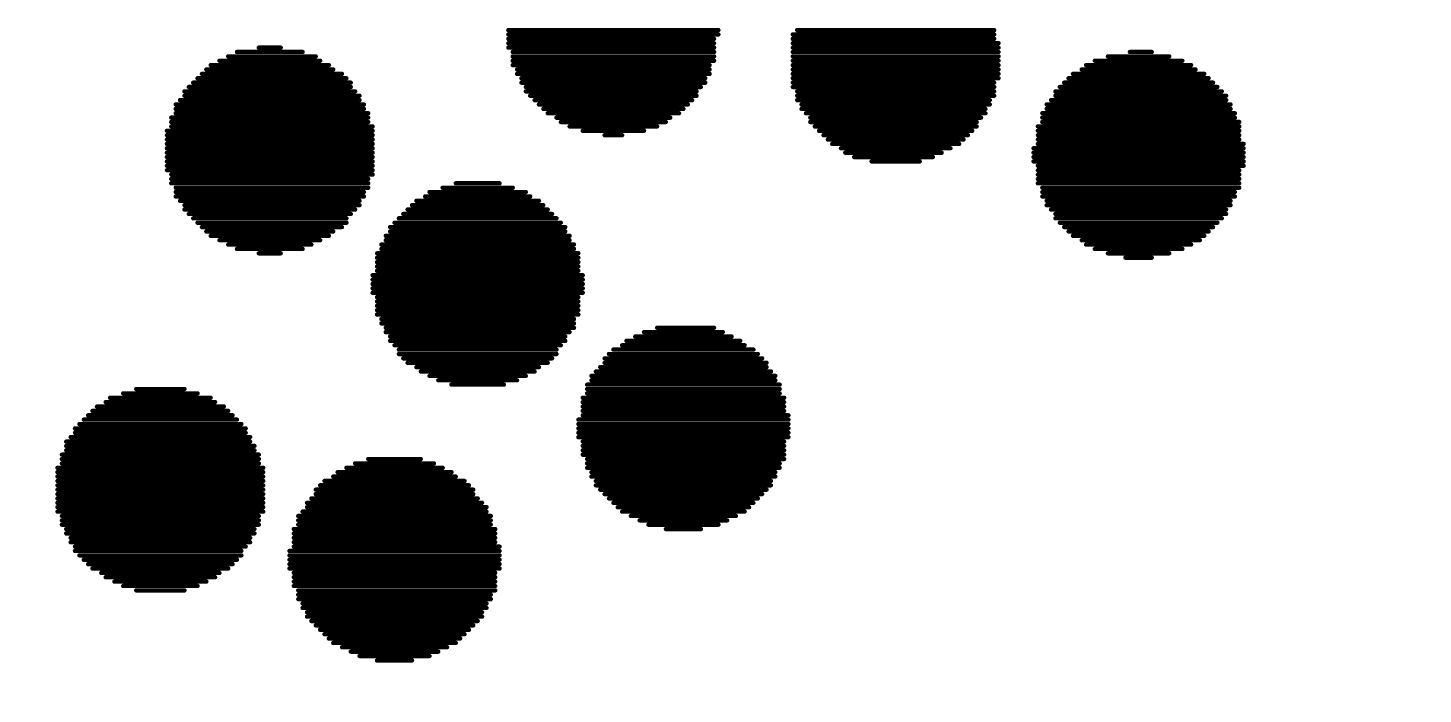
# Model space of a CAD drawing. Header units: millimetres. Extents: x -46.4 to 46.4, y -47.3 to 46.4.
# Drawn here: x -23.26 to -21.236, y 0.173 to 1.139 of the extents above; entities that cross this region are included whole.
import ezdxf

# ---------------------------------------------------------------- set-up
doc = ezdxf.new("R2010")
doc.units = ezdxf.units.MM
doc.layers.add('BottomOverlay', color=54, linetype='Continuous')
doc.layers.add('Mechanical1', color=6, linetype='Continuous')

# ---------------------------------------------------------------- blocks, each defined once
blk = doc.blocks.new('________2')
at = {"layer": 'BottomOverlay', "const_width": 0.00635}
for points in [[(1.4366, -1.864), (1.7414, -1.864)], [(1.8557, -1.864), (2.1415, -1.864)], [(1.4366, -1.8703), (1.7414, -1.8703)], [(1.4366, -1.8767), (1.7351, -1.8767)], [(1.4366, -1.883), (1.7351, -1.883)], [(1.8494, -1.8703), (2.1415, -1.8703)], [(1.8494, -1.8767), (2.1415, -1.8767)], [(1.8494, -1.883), (2.1478, -1.883)], [(1.0302, -1.9021), (1.1572, -1.9021)], [(1.0429, -1.8957), (1.1382, -1.8957)], [(1.0747, -1.8894), (1.1064, -1.8894)], [(1.4366, -1.8894), (1.7351, -1.8894)], [(1.443, -1.8957), (1.7351, -1.8957)], [(1.443, -1.9021), (1.7351, -1.9021)], [(1.8494, -1.8894), (2.1478, -1.8894)], [(1.8494, -1.8957), (2.1478, -1.8957)], [(1.8494, -1.9021), (2.1478, -1.9021)], [(2.3066, -1.9021), (2.3955, -1.9021)], [(2.3383, -1.8957), (2.3701, -1.8957)], [(0.9985, -1.9211), (1.1826, -1.9211)], [(1.0048, -1.9148), (1.1763, -1.9148)], [(1.0175, -1.9084), (1.1636, -1.9084)], [(1.443, -1.9084), (1.7351, -1.9084)], [(1.443, -1.9148), (1.7287, -1.9148)], [(1.4493, -1.9211), (1.7287, -1.9211)], [(1.8494, -1.9084), (2.1478, -1.9084)], [(1.8494, -1.9148), (2.1478, -1.9148)], [(1.8494, -1.9211), (2.1478, -1.9211)], [(2.2685, -1.9211), (2.4336, -1.9211)], [(2.2748, -1.9148), (2.4272, -1.9148)], [(2.2875, -1.9084), (2.4145, -1.9084)], [(0.9794, -1.9402), (1.208, -1.9402)], [(0.9858, -1.9338), (1.2017, -1.9338)], [(0.9921, -1.9275), (1.1953, -1.9275)], [(1.4493, -1.9275), (1.7287, -1.9275)], [(1.4557, -1.9338), (1.7224, -1.9338)], [(1.4557, -1.9402), (1.7224, -1.9402)], [(1.8494, -1.9275), (2.1478, -1.9275)], [(1.8494, -1.9338), (2.1478, -1.9338)], [(1.8494, -1.9402), (2.1415, -1.9402)], [(2.2431, -1.9402), (2.459, -1.9402)], [(2.2494, -1.9338), (2.4526, -1.9338)], [(2.2558, -1.9275), (2.4463, -1.9275)], [(0.9604, -1.9656), (1.2207, -1.9656)], [(0.9667, -1.9529), (1.2144, -1.9529)], [(0.9667, -1.9592), (1.2207, -1.9592)], [(0.9731, -1.9465), (1.208, -1.9465)], [(1.462, -1.9465), (1.716, -1.9465)], [(1.462, -1.9529), (1.7097, -1.9529)], [(1.4684, -1.9592), (1.7097, -1.9592)], [(1.4747, -1.9656), (1.7033, -1.9656)], [(1.8494, -1.9465), (2.1415, -1.9465)], [(1.8557, -1.9529), (2.1415, -1.9529)], [(1.8557, -1.9592), (2.1415, -1.9592)], [(1.8557, -1.9656), (2.1351, -1.9656)], [(2.224, -1.9656), (2.478, -1.9656)], [(2.2304, -1.9529), (2.4717, -1.9529)], [(2.2304, -1.9592), (2.478, -1.9592)], [(2.2367, -1.9465), (2.4653, -1.9465)], [(0.954, -1.9719), (1.2271, -1.9719)], [(0.954, -1.9783), (1.2271, -1.9783)], [(0.954, -1.9846), (1.2334, -1.9846)], [(1.4811, -1.9719), (1.697, -1.9719)], [(1.4874, -1.9783), (1.6906, -1.9783)], [(1.4938, -1.9846), (1.6843, -1.9846)], [(1.8621, -1.9719), (2.1351, -1.9719)], [(1.8621, -1.9783), (2.1288, -1.9783)], [(1.8684, -1.9846), (2.1288, -1.9846)], [(2.2113, -1.9846), (2.4907, -1.9846)], [(2.2177, -1.9719), (2.4844, -1.9719)], [(2.2177, -1.9783), (2.4844, -1.9783)], [(0.9477, -1.991), (1.2334, -1.991)], [(0.9477, -1.9973), (1.2334, -1.9973)], [(0.9477, -2.0037), (1.2398, -2.0037)], [(1.5065, -1.991), (1.6716, -1.991)], [(1.5128, -1.9973), (1.6652, -1.9973)], [(1.5255, -2.0037), (1.6525, -2.0037)], [(1.8748, -1.991), (2.1224, -1.991)], [(1.8748, -1.9973), (2.1161, -1.9973)], [(1.8811, -2.0037), (2.1161, -2.0037)], [(2.205, -2.0037), (2.4971, -2.0037)], [(2.2113, -1.991), (2.4907, -1.991)], [(2.2113, -1.9973), (2.4971, -1.9973)], [(0.9413, -2.01), (1.2398, -2.01)], [(0.9413, -2.0164), (1.2398, -2.0164)], [(0.9413, -2.0227), (1.2398, -2.0227)], [(1.5446, -2.01), (1.6335, -2.01)], [(1.5763, -2.0164), (1.6017, -2.0164)], [(1.8875, -2.01), (2.1097, -2.01)], [(1.8938, -2.0164), (2.1034, -2.0164)], [(1.9002, -2.0227), (2.097, -2.0227)], [(2.205, -2.01), (2.4971, -2.01)], [(2.205, -2.0164), (2.4971, -2.0164)], [(2.205, -2.0227), (2.4971, -2.0227)], [(0.9413, -2.0291), (1.2398, -2.0291)], [(0.9413, -2.0354), (1.2398, -2.0354)], [(0.9413, -2.0418), (1.2398, -2.0418)], [(1.9065, -2.0291), (2.0907, -2.0291)], [(1.9192, -2.0354), (2.078, -2.0354)], [(1.9256, -2.0418), (2.0653, -2.0418)], [(2.1986, -2.0354), (2.5034, -2.0354)], [(2.1986, -2.0418), (2.5034, -2.0418)], [(2.205, -2.0291), (2.5034, -2.0291)], [(0.9413, -2.0481), (1.2398, -2.0481)], [(0.9413, -2.0545), (1.2398, -2.0545)], [(0.9413, -2.0608), (1.2398, -2.0608)], [(0.9413, -2.0672), (1.2398, -2.0672)], [(1.9383, -2.0481), (2.0526, -2.0481)], [(1.9637, -2.0545), (2.0335, -2.0545)], [(2.1986, -2.0481), (2.5034, -2.0481)], [(2.1986, -2.0545), (2.5034, -2.0545)], [(2.205, -2.0608), (2.5034, -2.0608)], [(2.205, -2.0672), (2.4971, -2.0672)], [(0.9477, -2.0735), (1.2398, -2.0735)], [(0.9477, -2.0799), (1.2334, -2.0799)], [(0.9477, -2.0862), (1.2334, -2.0862)], [(1.3604, -2.0862), (1.4239, -2.0862)], [(2.205, -2.0735), (2.4971, -2.0735)], [(2.205, -2.0799), (2.4971, -2.0799)], [(2.205, -2.0862), (2.4971, -2.0862)], [(0.954, -2.0926), (1.2334, -2.0926)], [(0.954, -2.0989), (1.2271, -2.0989)], [(0.954, -2.1053), (1.2271, -2.1053)], [(1.316, -2.1053), (1.4684, -2.1053)], [(1.3223, -2.0989), (1.462, -2.0989)], [(1.3414, -2.0926), (1.443, -2.0926)], [(2.2113, -2.0926), (2.4971, -2.0926)], [(2.2113, -2.0989), (2.4907, -2.0989)], [(2.2113, -2.1053), (2.4907, -2.1053)], [(0.9604, -2.1116), (1.2207, -2.1116)], [(0.9667, -2.118), (1.2207, -2.118)], [(0.9667, -2.1243), (1.2144, -2.1243)], [(1.2906, -2.1243), (1.4938, -2.1243)], [(1.2969, -2.118), (1.4874, -2.118)], [(1.3033, -2.1116), (1.4811, -2.1116)], [(2.2177, -2.1116), (2.4844, -2.1116)], [(2.2177, -2.118), (2.4844, -2.118)], [(2.224, -2.1243), (2.478, -2.1243)], [(0.9731, -2.1307), (1.208, -2.1307)], [(0.9794, -2.137), (1.2017, -2.137)], [(0.9858, -2.1434), (1.2017, -2.1434)], [(1.2715, -2.1434), (1.5128, -2.1434)], [(1.2779, -2.137), (1.5065, -2.137)], [(1.2842, -2.1307), (1.5001, -2.1307)], [(2.2304, -2.1307), (2.478, -2.1307)], [(2.2304, -2.137), (2.4717, -2.137)], [(2.2367, -2.1434), (2.4653, -2.1434)], [(0.9921, -2.1497), (1.1953, -2.1497)], [(0.9985, -2.1561), (1.1826, -2.1561)], [(1.0048, -2.1624), (1.1763, -2.1624)], [(1.0175, -2.1688), (1.1636, -2.1688)], [(1.2588, -2.1624), (1.5255, -2.1624)], [(1.2588, -2.1688), (1.5255, -2.1688)], [(1.2652, -2.1497), (1.5192, -2.1497)], [(1.2652, -2.1561), (1.5192, -2.1561)], [(2.2431, -2.1497), (2.459, -2.1497)], [(2.2494, -2.1561), (2.4526, -2.1561)], [(2.2558, -2.1624), (2.4463, -2.1624)], [(2.2685, -2.1688), (2.4399, -2.1688)], [(1.0302, -2.1751), (1.1509, -2.1751)], [(1.0429, -2.1815), (1.1382, -2.1815)], [(1.0747, -2.1878), (1.1064, -2.1878)], [(1.2461, -2.1878), (1.5382, -2.1878)], [(1.2525, -2.1751), (1.5319, -2.1751)], [(1.2525, -2.1815), (1.5319, -2.1815)], [(2.2748, -2.1751), (2.4272, -2.1751)], [(2.2875, -2.1815), (2.4145, -2.1815)], [(2.3066, -2.1878), (2.3955, -2.1878)], [(1.2461, -2.1942), (1.5382, -2.1942)], [(1.2461, -2.2005), (1.5382, -2.2005)], [(1.2461, -2.2069), (1.5382, -2.2069)], [(2.332, -2.1942), (2.3701, -2.1942)], [(1.2398, -2.2196), (1.5446, -2.2196)], [(1.2398, -2.2259), (1.5446, -2.2259)], [(1.2461, -2.2132), (1.5382, -2.2132)], [(1.2398, -2.2323), (1.5446, -2.2323)], [(1.2398, -2.2386), (1.5446, -2.2386)], [(1.2398, -2.245), (1.5446, -2.245)], [(1.2461, -2.2513), (1.5382, -2.2513)], [(1.2461, -2.2577), (1.5382, -2.2577)], [(1.2461, -2.264), (1.5382, -2.264)], [(1.2461, -2.2704), (1.5382, -2.2704)], [(1.2461, -2.2767), (1.5382, -2.2767)], [(1.2525, -2.2831), (1.5319, -2.2831)], [(1.2525, -2.2894), (1.5319, -2.2894)], [(1.2588, -2.2958), (1.5319, -2.2958)], [(1.2588, -2.3021), (1.5255, -2.3021)], [(1.2652, -2.3085), (1.5192, -2.3085)], [(1.6208, -2.3085), (1.7605, -2.3085)], [(1.6335, -2.3021), (1.7478, -2.3021)], [(1.6525, -2.2958), (1.7351, -2.2958)], [(1.2652, -2.3148), (1.5192, -2.3148)], [(1.2715, -2.3212), (1.5128, -2.3212)], [(1.2779, -2.3275), (1.5065, -2.3275)], [(1.589, -2.3275), (1.7922, -2.3275)], [(1.6017, -2.3212), (1.7795, -2.3212)], [(1.6081, -2.3148), (1.7732, -2.3148)], [(1.2779, -2.3339), (1.5065, -2.3339)], [(1.2842, -2.3402), (1.5001, -2.3402)], [(1.2906, -2.3466), (1.4938, -2.3466)], [(1.5763, -2.3402), (1.8049, -2.3402)], [(1.5763, -2.3466), (1.8113, -2.3466)], [(1.5827, -2.3339), (1.7986, -2.3339)], [(1.3033, -2.3529), (1.4811, -2.3529)], [(1.3096, -2.3593), (1.4747, -2.3593)], [(1.3223, -2.3656), (1.462, -2.3656)], [(1.5573, -2.3656), (1.824, -2.3656)], [(1.5636, -2.3593), (1.8176, -2.3593)], [(1.57, -2.3529), (1.8113, -2.3529)], [(0.8778, -2.391), (0.9858, -2.391)], [(0.8969, -2.3847), (0.9667, -2.3847)], [(1.335, -2.372), (1.4493, -2.372)], [(1.3541, -2.3783), (1.4303, -2.3783)], [(1.5509, -2.3783), (1.8303, -2.3783)], [(1.5509, -2.3847), (1.8303, -2.3847)], [(1.5509, -2.391), (1.8303, -2.391)], [(1.5573, -2.372), (1.824, -2.372)], [(0.8397, -2.4101), (1.0239, -2.4101)], [(0.8524, -2.4037), (1.0112, -2.4037)], [(0.8588, -2.3974), (1.0048, -2.3974)], [(1.5446, -2.3974), (1.8367, -2.3974)], [(1.5446, -2.4037), (1.8367, -2.4037)], [(1.5446, -2.4101), (1.8367, -2.4101)], [(0.8207, -2.4291), (1.0429, -2.4291)], [(0.827, -2.4228), (1.0366, -2.4228)], [(0.8334, -2.4164), (1.0302, -2.4164)], [(1.5382, -2.4291), (1.843, -2.4291)], [(1.5446, -2.4164), (1.8367, -2.4164)], [(1.5446, -2.4228), (1.843, -2.4228)], [(0.808, -2.4418), (1.0556, -2.4418)], [(0.808, -2.4482), (1.0556, -2.4482)], [(0.8143, -2.4355), (1.0493, -2.4355)], [(1.5382, -2.4355), (1.843, -2.4355)], [(1.5382, -2.4418), (1.843, -2.4418)], [(1.5382, -2.4482), (1.843, -2.4482)], [(0.7953, -2.4609), (1.062, -2.4609)], [(0.7953, -2.4672), (1.0683, -2.4672)], [(0.8016, -2.4545), (1.062, -2.4545)], [(1.5382, -2.4545), (1.843, -2.4545)], [(1.5446, -2.4609), (1.8367, -2.4609)], [(1.5446, -2.4672), (1.8367, -2.4672)], [(0.7889, -2.4799), (1.0747, -2.4799)], [(0.7889, -2.4863), (1.0747, -2.4863)], [(0.7889, -2.4926), (1.0747, -2.4926)], [(0.7953, -2.4736), (1.0683, -2.4736)], [(1.2144, -2.4926), (1.3287, -2.4926)], [(1.2334, -2.4863), (1.3096, -2.4863)], [(1.5446, -2.4736), (1.8367, -2.4736)], [(1.5446, -2.4799), (1.8367, -2.4799)], [(1.5509, -2.4863), (1.8367, -2.4863)], [(1.5509, -2.4926), (1.8303, -2.4926)], [(0.7826, -2.499), (1.081, -2.499)], [(0.7826, -2.5053), (1.081, -2.5053)], [(0.7826, -2.5117), (1.081, -2.5117)], [(1.1826, -2.5117), (1.3604, -2.5117)], [(1.189, -2.5053), (1.3541, -2.5053)], [(1.2017, -2.499), (1.3414, -2.499)], [(1.5509, -2.499), (1.8303, -2.499)], [(1.5573, -2.5053), (1.824, -2.5053)], [(1.5573, -2.5117), (1.824, -2.5117)], [(0.7826, -2.518), (1.081, -2.518)], [(0.7826, -2.5244), (1.081, -2.5244)], [(0.7826, -2.5307), (1.081, -2.5307)], [(1.1572, -2.5307), (1.3858, -2.5307)], [(1.1636, -2.5244), (1.3795, -2.5244)], [(1.1699, -2.518), (1.3731, -2.518)], [(1.5636, -2.518), (1.8176, -2.518)], [(1.5636, -2.5244), (1.8176, -2.5244)], [(1.57, -2.5307), (1.8113, -2.5307)], [(0.7826, -2.5371), (1.081, -2.5371)], [(0.7826, -2.5434), (1.081, -2.5434)], [(0.7826, -2.5498), (1.081, -2.5498)], [(1.1445, -2.5498), (1.3985, -2.5498)], [(1.1509, -2.5434), (1.3922, -2.5434)], [(1.1572, -2.5371), (1.3858, -2.5371)], [(1.5763, -2.5371), (1.8049, -2.5371)], [(1.5827, -2.5434), (1.7986, -2.5434)], [(1.589, -2.5498), (1.7922, -2.5498)], [(0.7826, -2.5561), (1.081, -2.5561)], [(0.7826, -2.5625), (1.081, -2.5625)], [(0.7889, -2.5688), (1.0747, -2.5688)], [(1.1318, -2.5688), (1.4112, -2.5688)], [(1.1382, -2.5625), (1.4049, -2.5625)], [(1.1445, -2.5561), (1.4049, -2.5561)], [(1.5954, -2.5561), (1.7859, -2.5561)], [(1.6017, -2.5625), (1.7795, -2.5625)], [(1.6144, -2.5688), (1.7668, -2.5688)], [(0.7889, -2.5752), (1.0747, -2.5752)], [(0.7889, -2.5815), (1.0747, -2.5815)], [(0.7953, -2.5879), (1.0683, -2.5879)], [(1.1255, -2.5879), (1.4176, -2.5879)], [(1.1318, -2.5752), (1.4112, -2.5752)], [(1.1318, -2.5815), (1.4112, -2.5815)], [(1.6271, -2.5752), (1.7541, -2.5752)], [(1.6398, -2.5815), (1.7414, -2.5815)], [(1.6652, -2.5879), (1.716, -2.5879)], [(0.7953, -2.5942), (1.0683, -2.5942)], [(0.8016, -2.6006), (1.062, -2.6006)], [(0.8016, -2.6069), (1.062, -2.6069)], [(0.808, -2.6133), (1.0556, -2.6133)], [(1.1255, -2.5942), (1.4176, -2.5942)], [(1.1255, -2.6006), (1.4176, -2.6006)], [(1.1255, -2.6069), (1.4176, -2.6069)], [(1.1255, -2.6133), (1.4239, -2.6133)], [(0.808, -2.6196), (1.0493, -2.6196)], [(0.8143, -2.626), (1.0493, -2.626)], [(0.8207, -2.6323), (1.0429, -2.6323)], [(1.1191, -2.6196), (1.4239, -2.6196)], [(1.1191, -2.626), (1.4239, -2.626)], [(1.1191, -2.6323), (1.4239, -2.6323)], [(0.827, -2.6387), (1.0366, -2.6387)], [(0.8334, -2.645), (1.0302, -2.645)], [(0.8461, -2.6514), (1.0175, -2.6514)], [(1.1191, -2.6387), (1.4239, -2.6387)], [(1.1191, -2.645), (1.4239, -2.645)], [(1.1255, -2.6514), (1.4176, -2.6514)], [(0.8524, -2.6577), (1.0112, -2.6577)], [(0.8651, -2.6641), (0.9985, -2.6641)], [(0.8778, -2.6704), (0.9858, -2.6704)], [(1.1255, -2.6577), (1.4176, -2.6577)], [(1.1255, -2.6641), (1.4176, -2.6641)], [(1.1255, -2.6704), (1.4176, -2.6704)], [(0.8969, -2.6768), (0.9667, -2.6768)], [(1.1318, -2.6768), (1.4176, -2.6768)], [(1.1318, -2.6831), (1.4112, -2.6831)], [(1.1318, -2.6895), (1.4112, -2.6895)], [(1.1382, -2.6958), (1.4049, -2.6958)], [(1.1382, -2.7022), (1.4049, -2.7022)], [(1.1445, -2.7085), (1.3985, -2.7085)], [(1.1445, -2.7149), (1.3985, -2.7149)], [(1.1509, -2.7212), (1.3922, -2.7212)], [(1.1572, -2.7276), (1.3858, -2.7276)], [(1.1636, -2.7339), (1.3795, -2.7339)], [(1.1699, -2.7403), (1.3731, -2.7403)], [(1.1763, -2.7466), (1.3668, -2.7466)], [(1.1826, -2.753), (1.3604, -2.753)], [(1.1953, -2.7593), (1.3477, -2.7593)], [(1.208, -2.7657), (1.335, -2.7657)], [(1.2207, -2.772), (1.3223, -2.772)], [(1.2461, -2.7784), (1.2969, -2.7784)]]:
    blk.add_lwpolyline(points, dxfattribs=at)
at = {"layer": 'BottomOverlay', "const_width": 0.00317}
for points in [[(1.4351, -1.864, 1), (1.4382, -1.864, 1)], [(1.7399, -1.864, 1), (1.743, -1.864, 1)], [(1.8542, -1.864, 1), (1.8573, -1.864, 1)], [(2.1399, -1.864, 1), (2.1431, -1.864, 1)], [(1.4351, -1.8703, 1), (1.4382, -1.8703, 1)], [(1.4351, -1.8767, 1), (1.4382, -1.8767, 1)], [(1.4351, -1.883, 1), (1.4382, -1.883, 1)], [(1.7335, -1.8767, 1), (1.7367, -1.8767, 1)], [(1.7335, -1.883, 1), (1.7367, -1.883, 1)], [(1.7399, -1.8703, 1), (1.743, -1.8703, 1)], [(1.8478, -1.8703, 1), (1.851, -1.8703, 1)], [(1.8478, -1.8767, 1), (1.851, -1.8767, 1)], [(1.8478, -1.883, 1), (1.851, -1.883, 1)], [(2.1399, -1.8703, 1), (2.1431, -1.8703, 1)], [(2.1399, -1.8767, 1), (2.1431, -1.8767, 1)], [(2.1463, -1.883, 1), (2.1494, -1.883, 1)], [(1.0287, -1.9021, 1), (1.0318, -1.9021, 1)], [(1.0414, -1.8957, 1), (1.0445, -1.8957, 1)], [(1.0731, -1.8894, 1), (1.0763, -1.8894, 1)], [(1.1049, -1.8894, 1), (1.108, -1.8894, 1)], [(1.1366, -1.8957, 1), (1.1398, -1.8957, 1)], [(1.1557, -1.9021, 1), (1.1588, -1.9021, 1)], [(1.4351, -1.8894, 1), (1.4382, -1.8894, 1)], [(1.4414, -1.8957, 1), (1.4446, -1.8957, 1)], [(1.4414, -1.9021, 1), (1.4446, -1.9021, 1)], [(1.7335, -1.8894, 1), (1.7367, -1.8894, 1)], [(1.7335, -1.8957, 1), (1.7367, -1.8957, 1)], [(1.7335, -1.9021, 1), (1.7367, -1.9021, 1)], [(1.8478, -1.8894, 1), (1.851, -1.8894, 1)], [(1.8478, -1.8957, 1), (1.851, -1.8957, 1)], [(1.8478, -1.9021, 1), (1.851, -1.9021, 1)], [(2.1463, -1.8894, 1), (2.1494, -1.8894, 1)], [(2.1463, -1.8957, 1), (2.1494, -1.8957, 1)], [(2.1463, -1.9021, 1), (2.1494, -1.9021, 1)], [(2.305, -1.9021, 1), (2.3082, -1.9021, 1)], [(2.3368, -1.8957, 1), (2.3399, -1.8957, 1)], [(2.3685, -1.8957, 1), (2.3717, -1.8957, 1)], [(2.3939, -1.9021, 1), (2.3971, -1.9021, 1)], [(0.9969, -1.9211, 1), (1.0001, -1.9211, 1)], [(1.0033, -1.9148, 1), (1.0064, -1.9148, 1)], [(1.016, -1.9084, 1), (1.0191, -1.9084, 1)], [(1.162, -1.9084, 1), (1.1652, -1.9084, 1)], [(1.1747, -1.9148, 1), (1.1779, -1.9148, 1)], [(1.1811, -1.9211, 1), (1.1842, -1.9211, 1)], [(1.4414, -1.9084, 1), (1.4446, -1.9084, 1)], [(1.4414, -1.9148, 1), (1.4446, -1.9148, 1)], [(1.4478, -1.9211, 1), (1.4509, -1.9211, 1)], [(1.7272, -1.9148, 1), (1.7303, -1.9148, 1)], [(1.7272, -1.9211, 1), (1.7303, -1.9211, 1)], [(1.7335, -1.9084, 1), (1.7367, -1.9084, 1)], [(1.8478, -1.9084, 1), (1.851, -1.9084, 1)], [(1.8478, -1.9148, 1), (1.851, -1.9148, 1)], [(1.8478, -1.9211, 1), (1.851, -1.9211, 1)], [(2.1463, -1.9084, 1), (2.1494, -1.9084, 1)], [(2.1463, -1.9148, 1), (2.1494, -1.9148, 1)], [(2.1463, -1.9211, 1), (2.1494, -1.9211, 1)], [(2.2669, -1.9211, 1), (2.2701, -1.9211, 1)], [(2.2733, -1.9148, 1), (2.2764, -1.9148, 1)], [(2.286, -1.9084, 1), (2.2891, -1.9084, 1)], [(2.413, -1.9084, 1), (2.4161, -1.9084, 1)], [(2.4257, -1.9148, 1), (2.4288, -1.9148, 1)], [(2.432, -1.9211, 1), (2.4352, -1.9211, 1)], [(0.9779, -1.9402, 1), (0.981, -1.9402, 1)], [(0.9842, -1.9338, 1), (0.9874, -1.9338, 1)], [(0.9906, -1.9275, 1), (0.9937, -1.9275, 1)], [(1.1938, -1.9275, 1), (1.1969, -1.9275, 1)], [(1.2001, -1.9338, 1), (1.2033, -1.9338, 1)], [(1.2065, -1.9402, 1), (1.2096, -1.9402, 1)], [(1.4478, -1.9275, 1), (1.4509, -1.9275, 1)], [(1.4541, -1.9338, 1), (1.4573, -1.9338, 1)], [(1.4541, -1.9402, 1), (1.4573, -1.9402, 1)], [(1.7208, -1.9338, 1), (1.724, -1.9338, 1)], [(1.7208, -1.9402, 1), (1.724, -1.9402, 1)], [(1.7272, -1.9275, 1), (1.7303, -1.9275, 1)], [(1.8478, -1.9275, 1), (1.851, -1.9275, 1)], [(1.8478, -1.9338, 1), (1.851, -1.9338, 1)], [(1.8478, -1.9402, 1), (1.851, -1.9402, 1)], [(2.1399, -1.9402, 1), (2.1431, -1.9402, 1)], [(2.1463, -1.9275, 1), (2.1494, -1.9275, 1)], [(2.1463, -1.9338, 1), (2.1494, -1.9338, 1)], [(2.2415, -1.9402, 1), (2.2447, -1.9402, 1)], [(2.2479, -1.9338, 1), (2.251, -1.9338, 1)], [(2.2542, -1.9275, 1), (2.2574, -1.9275, 1)], [(2.4447, -1.9275, 1), (2.4479, -1.9275, 1)], [(2.4511, -1.9338, 1), (2.4542, -1.9338, 1)], [(2.4574, -1.9402, 1), (2.4606, -1.9402, 1)], [(0.9588, -1.9656, 1), (0.962, -1.9656, 1)], [(0.9652, -1.9529, 1), (0.9683, -1.9529, 1)], [(0.9652, -1.9592, 1), (0.9683, -1.9592, 1)], [(0.9715, -1.9465, 1), (0.9747, -1.9465, 1)], [(1.2065, -1.9465, 1), (1.2096, -1.9465, 1)], [(1.2128, -1.9529, 1), (1.216, -1.9529, 1)], [(1.2192, -1.9592, 1), (1.2223, -1.9592, 1)], [(1.2192, -1.9656, 1), (1.2223, -1.9656, 1)], [(1.4605, -1.9465, 1), (1.4636, -1.9465, 1)], [(1.4605, -1.9529, 1), (1.4636, -1.9529, 1)], [(1.4668, -1.9592, 1), (1.47, -1.9592, 1)], [(1.4732, -1.9656, 1), (1.4763, -1.9656, 1)], [(1.7018, -1.9656, 1), (1.7049, -1.9656, 1)], [(1.7081, -1.9529, 1), (1.7113, -1.9529, 1)], [(1.7081, -1.9592, 1), (1.7113, -1.9592, 1)], [(1.7145, -1.9465, 1), (1.7176, -1.9465, 1)], [(1.8478, -1.9465, 1), (1.851, -1.9465, 1)], [(1.8542, -1.9529, 1), (1.8573, -1.9529, 1)], [(1.8542, -1.9592, 1), (1.8573, -1.9592, 1)], [(1.8542, -1.9656, 1), (1.8573, -1.9656, 1)], [(2.1336, -1.9656, 1), (2.1367, -1.9656, 1)], [(2.1399, -1.9465, 1), (2.1431, -1.9465, 1)], [(2.1399, -1.9529, 1), (2.1431, -1.9529, 1)], [(2.1399, -1.9592, 1), (2.1431, -1.9592, 1)], [(2.2225, -1.9656, 1), (2.2256, -1.9656, 1)], [(2.2288, -1.9529, 1), (2.232, -1.9529, 1)], [(2.2288, -1.9592, 1), (2.232, -1.9592, 1)], [(2.2352, -1.9465, 1), (2.2383, -1.9465, 1)], [(2.4638, -1.9465, 1), (2.4669, -1.9465, 1)], [(2.4701, -1.9529, 1), (2.4733, -1.9529, 1)], [(2.4765, -1.9592, 1), (2.4796, -1.9592, 1)], [(2.4765, -1.9656, 1), (2.4796, -1.9656, 1)], [(0.9525, -1.9719, 1), (0.9556, -1.9719, 1)], [(0.9525, -1.9783, 1), (0.9556, -1.9783, 1)], [(0.9525, -1.9846, 1), (0.9556, -1.9846, 1)], [(1.2255, -1.9719, 1), (1.2287, -1.9719, 1)], [(1.2255, -1.9783, 1), (1.2287, -1.9783, 1)], [(1.2319, -1.9846, 1), (1.235, -1.9846, 1)], [(1.4795, -1.9719, 1), (1.4827, -1.9719, 1)], [(1.4859, -1.9783, 1), (1.489, -1.9783, 1)], [(1.4922, -1.9846, 1), (1.4954, -1.9846, 1)], [(1.6827, -1.9846, 1), (1.6859, -1.9846, 1)], [(1.6891, -1.9783, 1), (1.6922, -1.9783, 1)], [(1.6954, -1.9719, 1), (1.6986, -1.9719, 1)], [(1.8605, -1.9719, 1), (1.8637, -1.9719, 1)], [(1.8605, -1.9783, 1), (1.8637, -1.9783, 1)], [(1.8669, -1.9846, 1), (1.87, -1.9846, 1)], [(2.1272, -1.9783, 1), (2.1304, -1.9783, 1)], [(2.1272, -1.9846, 1), (2.1304, -1.9846, 1)], [(2.1336, -1.9719, 1), (2.1367, -1.9719, 1)], [(2.2098, -1.9846, 1), (2.2129, -1.9846, 1)], [(2.2161, -1.9719, 1), (2.2193, -1.9719, 1)], [(2.2161, -1.9783, 1), (2.2193, -1.9783, 1)], [(2.4828, -1.9719, 1), (2.486, -1.9719, 1)], [(2.4828, -1.9783, 1), (2.486, -1.9783, 1)], [(2.4892, -1.9846, 1), (2.4923, -1.9846, 1)], [(0.9461, -1.991, 1), (0.9493, -1.991, 1)], [(0.9461, -1.9973, 1), (0.9493, -1.9973, 1)], [(0.9461, -2.0037, 1), (0.9493, -2.0037, 1)], [(1.2319, -1.991, 1), (1.235, -1.991, 1)], [(1.2319, -1.9973, 1), (1.235, -1.9973, 1)], [(1.2382, -2.0037, 1), (1.2414, -2.0037, 1)], [(1.5049, -1.991, 1), (1.5081, -1.991, 1)], [(1.5113, -1.9973, 1), (1.5144, -1.9973, 1)], [(1.524, -2.0037, 1), (1.5271, -2.0037, 1)], [(1.651, -2.0037, 1), (1.6541, -2.0037, 1)], [(1.6637, -1.9973, 1), (1.6668, -1.9973, 1)], [(1.67, -1.991, 1), (1.6732, -1.991, 1)], [(1.8732, -1.991, 1), (1.8764, -1.991, 1)], [(1.8732, -1.9973, 1), (1.8764, -1.9973, 1)], [(1.8796, -2.0037, 1), (1.8827, -2.0037, 1)], [(2.1145, -1.9973, 1), (2.1177, -1.9973, 1)], [(2.1145, -2.0037, 1), (2.1177, -2.0037, 1)], [(2.1209, -1.991, 1), (2.124, -1.991, 1)], [(2.2034, -2.0037, 1), (2.2066, -2.0037, 1)], [(2.2098, -1.991, 1), (2.2129, -1.991, 1)], [(2.2098, -1.9973, 1), (2.2129, -1.9973, 1)], [(2.4892, -1.991, 1), (2.4923, -1.991, 1)], [(2.4955, -1.9973, 1), (2.4987, -1.9973, 1)], [(2.4955, -2.0037, 1), (2.4987, -2.0037, 1)], [(0.9398, -2.01, 1), (0.9429, -2.01, 1)], [(0.9398, -2.0164, 1), (0.9429, -2.0164, 1)], [(0.9398, -2.0227, 1), (0.9429, -2.0227, 1)], [(1.2382, -2.01, 1), (1.2414, -2.01, 1)], [(1.2382, -2.0164, 1), (1.2414, -2.0164, 1)], [(1.2382, -2.0227, 1), (1.2414, -2.0227, 1)], [(1.543, -2.01, 1), (1.5462, -2.01, 1)], [(1.5748, -2.0164, 1), (1.5779, -2.0164, 1)], [(1.6002, -2.0164, 1), (1.6033, -2.0164, 1)], [(1.6319, -2.01, 1), (1.6351, -2.01, 1)], [(1.8859, -2.01, 1), (1.8891, -2.01, 1)], [(1.8923, -2.0164, 1), (1.8954, -2.0164, 1)], [(1.8986, -2.0227, 1), (1.9018, -2.0227, 1)], [(2.0955, -2.0227, 1), (2.0986, -2.0227, 1)], [(2.1018, -2.0164, 1), (2.105, -2.0164, 1)], [(2.1082, -2.01, 1), (2.1113, -2.01, 1)], [(2.2034, -2.01, 1), (2.2066, -2.01, 1)], [(2.2034, -2.0164, 1), (2.2066, -2.0164, 1)], [(2.2034, -2.0227, 1), (2.2066, -2.0227, 1)], [(2.4955, -2.01, 1), (2.4987, -2.01, 1)], [(2.4955, -2.0164, 1), (2.4987, -2.0164, 1)], [(2.4955, -2.0227, 1), (2.4987, -2.0227, 1)], [(0.9398, -2.0291, 1), (0.9429, -2.0291, 1)], [(0.9398, -2.0354, 1), (0.9429, -2.0354, 1)], [(0.9398, -2.0418, 1), (0.9429, -2.0418, 1)], [(1.2382, -2.0291, 1), (1.2414, -2.0291, 1)], [(1.2382, -2.0354, 1), (1.2414, -2.0354, 1)], [(1.2382, -2.0418, 1), (1.2414, -2.0418, 1)], [(1.905, -2.0291, 1), (1.9081, -2.0291, 1)], [(1.9177, -2.0354, 1), (1.9208, -2.0354, 1)], [(1.924, -2.0418, 1), (1.9272, -2.0418, 1)], [(2.0637, -2.0418, 1), (2.0669, -2.0418, 1)], [(2.0764, -2.0354, 1), (2.0796, -2.0354, 1)], [(2.0891, -2.0291, 1), (2.0923, -2.0291, 1)], [(2.1971, -2.0354, 1), (2.2002, -2.0354, 1)], [(2.1971, -2.0418, 1), (2.2002, -2.0418, 1)], [(2.2034, -2.0291, 1), (2.2066, -2.0291, 1)], [(2.5019, -2.0291, 1), (2.505, -2.0291, 1)], [(2.5019, -2.0354, 1), (2.505, -2.0354, 1)], [(2.5019, -2.0418, 1), (2.505, -2.0418, 1)], [(0.9398, -2.0481, 1), (0.9429, -2.0481, 1)], [(0.9398, -2.0545, 1), (0.9429, -2.0545, 1)], [(0.9398, -2.0608, 1), (0.9429, -2.0608, 1)], [(0.9398, -2.0672, 1), (0.9429, -2.0672, 1)], [(1.2382, -2.0481, 1), (1.2414, -2.0481, 1)], [(1.2382, -2.0545, 1), (1.2414, -2.0545, 1)], [(1.2382, -2.0608, 1), (1.2414, -2.0608, 1)], [(1.2382, -2.0672, 1), (1.2414, -2.0672, 1)], [(1.9367, -2.0481, 1), (1.9399, -2.0481, 1)], [(1.9621, -2.0545, 1), (1.9653, -2.0545, 1)], [(2.032, -2.0545, 1), (2.0351, -2.0545, 1)], [(2.051, -2.0481, 1), (2.0542, -2.0481, 1)], [(2.1971, -2.0481, 1), (2.2002, -2.0481, 1)], [(2.1971, -2.0545, 1), (2.2002, -2.0545, 1)], [(2.2034, -2.0608, 1), (2.2066, -2.0608, 1)], [(2.2034, -2.0672, 1), (2.2066, -2.0672, 1)], [(2.4955, -2.0672, 1), (2.4987, -2.0672, 1)], [(2.5019, -2.0481, 1), (2.505, -2.0481, 1)], [(2.5019, -2.0545, 1), (2.505, -2.0545, 1)], [(2.5019, -2.0608, 1), (2.505, -2.0608, 1)], [(0.9461, -2.0735, 1), (0.9493, -2.0735, 1)], [(0.9461, -2.0799, 1), (0.9493, -2.0799, 1)], [(0.9461, -2.0862, 1), (0.9493, -2.0862, 1)], [(1.2319, -2.0799, 1), (1.235, -2.0799, 1)], [(1.2319, -2.0862, 1), (1.235, -2.0862, 1)], [(1.2382, -2.0735, 1), (1.2414, -2.0735, 1)], [(1.3589, -2.0862, 1), (1.362, -2.0862, 1)], [(1.4224, -2.0862, 1), (1.4255, -2.0862, 1)], [(2.2034, -2.0735, 1), (2.2066, -2.0735, 1)], [(2.2034, -2.0799, 1), (2.2066, -2.0799, 1)], [(2.2034, -2.0862, 1), (2.2066, -2.0862, 1)], [(2.4955, -2.0735, 1), (2.4987, -2.0735, 1)], [(2.4955, -2.0799, 1), (2.4987, -2.0799, 1)], [(2.4955, -2.0862, 1), (2.4987, -2.0862, 1)], [(0.9525, -2.0926, 1), (0.9556, -2.0926, 1)], [(0.9525, -2.0989, 1), (0.9556, -2.0989, 1)], [(0.9525, -2.1053, 1), (0.9556, -2.1053, 1)], [(1.2255, -2.0989, 1), (1.2287, -2.0989, 1)], [(1.2255, -2.1053, 1), (1.2287, -2.1053, 1)], [(1.2319, -2.0926, 1), (1.235, -2.0926, 1)], [(1.3144, -2.1053, 1), (1.3176, -2.1053, 1)], [(1.3208, -2.0989, 1), (1.3239, -2.0989, 1)], [(1.3398, -2.0926, 1), (1.343, -2.0926, 1)], [(1.4414, -2.0926, 1), (1.4446, -2.0926, 1)], [(1.4605, -2.0989, 1), (1.4636, -2.0989, 1)], [(1.4668, -2.1053, 1), (1.47, -2.1053, 1)], [(2.2098, -2.0926, 1), (2.2129, -2.0926, 1)], [(2.2098, -2.0989, 1), (2.2129, -2.0989, 1)], [(2.2098, -2.1053, 1), (2.2129, -2.1053, 1)], [(2.4892, -2.0989, 1), (2.4923, -2.0989, 1)], [(2.4892, -2.1053, 1), (2.4923, -2.1053, 1)], [(2.4955, -2.0926, 1), (2.4987, -2.0926, 1)], [(0.9588, -2.1116, 1), (0.962, -2.1116, 1)], [(0.9652, -2.118, 1), (0.9683, -2.118, 1)], [(0.9652, -2.1243, 1), (0.9683, -2.1243, 1)], [(1.2128, -2.1243, 1), (1.216, -2.1243, 1)], [(1.2192, -2.1116, 1), (1.2223, -2.1116, 1)], [(1.2192, -2.118, 1), (1.2223, -2.118, 1)], [(1.289, -2.1243, 1), (1.2922, -2.1243, 1)], [(1.2954, -2.118, 1), (1.2985, -2.118, 1)], [(1.3017, -2.1116, 1), (1.3049, -2.1116, 1)], [(1.4795, -2.1116, 1), (1.4827, -2.1116, 1)], [(1.4859, -2.118, 1), (1.489, -2.118, 1)], [(1.4922, -2.1243, 1), (1.4954, -2.1243, 1)], [(2.2161, -2.1116, 1), (2.2193, -2.1116, 1)], [(2.2161, -2.118, 1), (2.2193, -2.118, 1)], [(2.2225, -2.1243, 1), (2.2256, -2.1243, 1)], [(2.4765, -2.1243, 1), (2.4796, -2.1243, 1)], [(2.4828, -2.1116, 1), (2.486, -2.1116, 1)], [(2.4828, -2.118, 1), (2.486, -2.118, 1)], [(0.9715, -2.1307, 1), (0.9747, -2.1307, 1)], [(0.9779, -2.137, 1), (0.981, -2.137, 1)], [(0.9842, -2.1434, 1), (0.9874, -2.1434, 1)], [(1.2001, -2.137, 1), (1.2033, -2.137, 1)], [(1.2001, -2.1434, 1), (1.2033, -2.1434, 1)], [(1.2065, -2.1307, 1), (1.2096, -2.1307, 1)], [(1.27, -2.1434, 1), (1.2731, -2.1434, 1)], [(1.2763, -2.137, 1), (1.2795, -2.137, 1)], [(1.2827, -2.1307, 1), (1.2858, -2.1307, 1)], [(1.4986, -2.1307, 1), (1.5017, -2.1307, 1)], [(1.5049, -2.137, 1), (1.5081, -2.137, 1)], [(1.5113, -2.1434, 1), (1.5144, -2.1434, 1)], [(2.2288, -2.1307, 1), (2.232, -2.1307, 1)], [(2.2288, -2.137, 1), (2.232, -2.137, 1)], [(2.2352, -2.1434, 1), (2.2383, -2.1434, 1)], [(2.4638, -2.1434, 1), (2.4669, -2.1434, 1)], [(2.4701, -2.137, 1), (2.4733, -2.137, 1)], [(2.4765, -2.1307, 1), (2.4796, -2.1307, 1)], [(0.9906, -2.1497, 1), (0.9937, -2.1497, 1)], [(0.9969, -2.1561, 1), (1.0001, -2.1561, 1)], [(1.0033, -2.1624, 1), (1.0064, -2.1624, 1)], [(1.016, -2.1688, 1), (1.0191, -2.1688, 1)], [(1.162, -2.1688, 1), (1.1652, -2.1688, 1)], [(1.1747, -2.1624, 1), (1.1779, -2.1624, 1)], [(1.1811, -2.1561, 1), (1.1842, -2.1561, 1)], [(1.1938, -2.1497, 1), (1.1969, -2.1497, 1)], [(1.2573, -2.1624, 1), (1.2604, -2.1624, 1)], [(1.2573, -2.1688, 1), (1.2604, -2.1688, 1)], [(1.2636, -2.1497, 1), (1.2668, -2.1497, 1)], [(1.2636, -2.1561, 1), (1.2668, -2.1561, 1)], [(1.5176, -2.1497, 1), (1.5208, -2.1497, 1)], [(1.5176, -2.1561, 1), (1.5208, -2.1561, 1)], [(1.524, -2.1624, 1), (1.5271, -2.1624, 1)], [(1.524, -2.1688, 1), (1.5271, -2.1688, 1)], [(2.2415, -2.1497, 1), (2.2447, -2.1497, 1)], [(2.2479, -2.1561, 1), (2.251, -2.1561, 1)], [(2.2542, -2.1624, 1), (2.2574, -2.1624, 1)], [(2.2669, -2.1688, 1), (2.2701, -2.1688, 1)], [(2.4384, -2.1688, 1), (2.4415, -2.1688, 1)], [(2.4447, -2.1624, 1), (2.4479, -2.1624, 1)], [(2.4511, -2.1561, 1), (2.4542, -2.1561, 1)], [(2.4574, -2.1497, 1), (2.4606, -2.1497, 1)], [(1.0287, -2.1751, 1), (1.0318, -2.1751, 1)], [(1.0414, -2.1815, 1), (1.0445, -2.1815, 1)], [(1.0731, -2.1878, 1), (1.0763, -2.1878, 1)], [(1.1049, -2.1878, 1), (1.108, -2.1878, 1)], [(1.1366, -2.1815, 1), (1.1398, -2.1815, 1)], [(1.1493, -2.1751, 1), (1.1525, -2.1751, 1)], [(1.2446, -2.1878, 1), (1.2477, -2.1878, 1)], [(1.2509, -2.1751, 1), (1.2541, -2.1751, 1)], [(1.2509, -2.1815, 1), (1.2541, -2.1815, 1)], [(1.5303, -2.1751, 1), (1.5335, -2.1751, 1)], [(1.5303, -2.1815, 1), (1.5335, -2.1815, 1)], [(1.5367, -2.1878, 1), (1.5398, -2.1878, 1)], [(2.2733, -2.1751, 1), (2.2764, -2.1751, 1)], [(2.286, -2.1815, 1), (2.2891, -2.1815, 1)], [(2.305, -2.1878, 1), (2.3082, -2.1878, 1)], [(2.3939, -2.1878, 1), (2.3971, -2.1878, 1)], [(2.413, -2.1815, 1), (2.4161, -2.1815, 1)], [(2.4257, -2.1751, 1), (2.4288, -2.1751, 1)], [(1.2446, -2.1942, 1), (1.2477, -2.1942, 1)], [(1.2446, -2.2005, 1), (1.2477, -2.2005, 1)], [(1.2446, -2.2069, 1), (1.2477, -2.2069, 1)], [(1.5367, -2.1942, 1), (1.5398, -2.1942, 1)], [(1.5367, -2.2005, 1), (1.5398, -2.2005, 1)], [(1.5367, -2.2069, 1), (1.5398, -2.2069, 1)], [(2.3304, -2.1942, 1), (2.3336, -2.1942, 1)], [(2.3685, -2.1942, 1), (2.3717, -2.1942, 1)], [(1.2382, -2.2196, 1), (1.2414, -2.2196, 1)], [(1.2382, -2.2259, 1), (1.2414, -2.2259, 1)], [(1.2446, -2.2132, 1), (1.2477, -2.2132, 1)], [(1.5367, -2.2132, 1), (1.5398, -2.2132, 1)], [(1.543, -2.2196, 1), (1.5462, -2.2196, 1)], [(1.543, -2.2259, 1), (1.5462, -2.2259, 1)], [(1.2382, -2.2323, 1), (1.2414, -2.2323, 1)], [(1.2382, -2.2386, 1), (1.2414, -2.2386, 1)], [(1.2382, -2.245, 1), (1.2414, -2.245, 1)], [(1.543, -2.2323, 1), (1.5462, -2.2323, 1)], [(1.543, -2.2386, 1), (1.5462, -2.2386, 1)], [(1.543, -2.245, 1), (1.5462, -2.245, 1)], [(1.2446, -2.2513, 1), (1.2477, -2.2513, 1)], [(1.2446, -2.2577, 1), (1.2477, -2.2577, 1)], [(1.2446, -2.264, 1), (1.2477, -2.264, 1)], [(1.5367, -2.2513, 1), (1.5398, -2.2513, 1)], [(1.5367, -2.2577, 1), (1.5398, -2.2577, 1)], [(1.5367, -2.264, 1), (1.5398, -2.264, 1)], [(1.2446, -2.2704, 1), (1.2477, -2.2704, 1)], [(1.2446, -2.2767, 1), (1.2477, -2.2767, 1)], [(1.2509, -2.2831, 1), (1.2541, -2.2831, 1)], [(1.2509, -2.2894, 1), (1.2541, -2.2894, 1)], [(1.5303, -2.2831, 1), (1.5335, -2.2831, 1)], [(1.5303, -2.2894, 1), (1.5335, -2.2894, 1)], [(1.5367, -2.2704, 1), (1.5398, -2.2704, 1)], [(1.5367, -2.2767, 1), (1.5398, -2.2767, 1)], [(1.2573, -2.2958, 1), (1.2604, -2.2958, 1)], [(1.2573, -2.3021, 1), (1.2604, -2.3021, 1)], [(1.2636, -2.3085, 1), (1.2668, -2.3085, 1)], [(1.5176, -2.3085, 1), (1.5208, -2.3085, 1)], [(1.524, -2.3021, 1), (1.5271, -2.3021, 1)], [(1.5303, -2.2958, 1), (1.5335, -2.2958, 1)], [(1.6192, -2.3085, 1), (1.6224, -2.3085, 1)], [(1.6319, -2.3021, 1), (1.6351, -2.3021, 1)], [(1.651, -2.2958, 1), (1.6541, -2.2958, 1)], [(1.7335, -2.2958, 1), (1.7367, -2.2958, 1)], [(1.7462, -2.3021, 1), (1.7494, -2.3021, 1)], [(1.7589, -2.3085, 1), (1.7621, -2.3085, 1)], [(1.2636, -2.3148, 1), (1.2668, -2.3148, 1)], [(1.27, -2.3212, 1), (1.2731, -2.3212, 1)], [(1.2763, -2.3275, 1), (1.2795, -2.3275, 1)], [(1.5049, -2.3275, 1), (1.5081, -2.3275, 1)], [(1.5113, -2.3212, 1), (1.5144, -2.3212, 1)], [(1.5176, -2.3148, 1), (1.5208, -2.3148, 1)], [(1.5875, -2.3275, 1), (1.5906, -2.3275, 1)], [(1.6002, -2.3212, 1), (1.6033, -2.3212, 1)], [(1.6065, -2.3148, 1), (1.6097, -2.3148, 1)], [(1.7716, -2.3148, 1), (1.7748, -2.3148, 1)], [(1.778, -2.3212, 1), (1.7811, -2.3212, 1)], [(1.7907, -2.3275, 1), (1.7938, -2.3275, 1)], [(1.2763, -2.3339, 1), (1.2795, -2.3339, 1)], [(1.2827, -2.3402, 1), (1.2858, -2.3402, 1)], [(1.289, -2.3466, 1), (1.2922, -2.3466, 1)], [(1.4922, -2.3466, 1), (1.4954, -2.3466, 1)], [(1.4986, -2.3402, 1), (1.5017, -2.3402, 1)], [(1.5049, -2.3339, 1), (1.5081, -2.3339, 1)], [(1.5748, -2.3402, 1), (1.5779, -2.3402, 1)], [(1.5748, -2.3466, 1), (1.5779, -2.3466, 1)], [(1.5811, -2.3339, 1), (1.5843, -2.3339, 1)], [(1.797, -2.3339, 1), (1.8002, -2.3339, 1)], [(1.8034, -2.3402, 1), (1.8065, -2.3402, 1)], [(1.8097, -2.3466, 1), (1.8129, -2.3466, 1)], [(1.3017, -2.3529, 1), (1.3049, -2.3529, 1)], [(1.3081, -2.3593, 1), (1.3112, -2.3593, 1)], [(1.3208, -2.3656, 1), (1.3239, -2.3656, 1)], [(1.4605, -2.3656, 1), (1.4636, -2.3656, 1)], [(1.4732, -2.3593, 1), (1.4763, -2.3593, 1)], [(1.4795, -2.3529, 1), (1.4827, -2.3529, 1)], [(1.5557, -2.3656, 1), (1.5589, -2.3656, 1)], [(1.5621, -2.3593, 1), (1.5652, -2.3593, 1)], [(1.5684, -2.3529, 1), (1.5716, -2.3529, 1)], [(1.8097, -2.3529, 1), (1.8129, -2.3529, 1)], [(1.8161, -2.3593, 1), (1.8192, -2.3593, 1)], [(1.8224, -2.3656, 1), (1.8256, -2.3656, 1)], [(0.8763, -2.391, 1), (0.8794, -2.391, 1)], [(0.8953, -2.3847, 1), (0.8985, -2.3847, 1)], [(0.9652, -2.3847, 1), (0.9683, -2.3847, 1)], [(0.9842, -2.391, 1), (0.9874, -2.391, 1)], [(1.3335, -2.372, 1), (1.3366, -2.372, 1)], [(1.3525, -2.3783, 1), (1.3557, -2.3783, 1)], [(1.4287, -2.3783, 1), (1.4319, -2.3783, 1)], [(1.4478, -2.372, 1), (1.4509, -2.372, 1)], [(1.5494, -2.3783, 1), (1.5525, -2.3783, 1)], [(1.5494, -2.3847, 1), (1.5525, -2.3847, 1)], [(1.5494, -2.391, 1), (1.5525, -2.391, 1)], [(1.5557, -2.372, 1), (1.5589, -2.372, 1)], [(1.8224, -2.372, 1), (1.8256, -2.372, 1)], [(1.8288, -2.3783, 1), (1.8319, -2.3783, 1)], [(1.8288, -2.3847, 1), (1.8319, -2.3847, 1)], [(1.8288, -2.391, 1), (1.8319, -2.391, 1)], [(0.8382, -2.4101, 1), (0.8413, -2.4101, 1)], [(0.8509, -2.4037, 1), (0.854, -2.4037, 1)], [(0.8572, -2.3974, 1), (0.8604, -2.3974, 1)], [(1.0033, -2.3974, 1), (1.0064, -2.3974, 1)], [(1.0096, -2.4037, 1), (1.0128, -2.4037, 1)], [(1.0223, -2.4101, 1), (1.0255, -2.4101, 1)], [(1.543, -2.3974, 1), (1.5462, -2.3974, 1)], [(1.543, -2.4037, 1), (1.5462, -2.4037, 1)], [(1.543, -2.4101, 1), (1.5462, -2.4101, 1)], [(1.8351, -2.3974, 1), (1.8383, -2.3974, 1)], [(1.8351, -2.4037, 1), (1.8383, -2.4037, 1)], [(1.8351, -2.4101, 1), (1.8383, -2.4101, 1)], [(0.8191, -2.4291, 1), (0.8223, -2.4291, 1)], [(0.8255, -2.4228, 1), (0.8286, -2.4228, 1)], [(0.8318, -2.4164, 1), (0.835, -2.4164, 1)], [(1.0287, -2.4164, 1), (1.0318, -2.4164, 1)], [(1.035, -2.4228, 1), (1.0382, -2.4228, 1)], [(1.0414, -2.4291, 1), (1.0445, -2.4291, 1)], [(1.5367, -2.4291, 1), (1.5398, -2.4291, 1)], [(1.543, -2.4164, 1), (1.5462, -2.4164, 1)], [(1.543, -2.4228, 1), (1.5462, -2.4228, 1)], [(1.8351, -2.4164, 1), (1.8383, -2.4164, 1)], [(1.8415, -2.4228, 1), (1.8446, -2.4228, 1)], [(1.8415, -2.4291, 1), (1.8446, -2.4291, 1)], [(0.8064, -2.4418, 1), (0.8096, -2.4418, 1)], [(0.8064, -2.4482, 1), (0.8096, -2.4482, 1)], [(0.8128, -2.4355, 1), (0.8159, -2.4355, 1)], [(1.0477, -2.4355, 1), (1.0509, -2.4355, 1)], [(1.0541, -2.4418, 1), (1.0572, -2.4418, 1)], [(1.0541, -2.4482, 1), (1.0572, -2.4482, 1)], [(1.5367, -2.4355, 1), (1.5398, -2.4355, 1)], [(1.5367, -2.4418, 1), (1.5398, -2.4418, 1)], [(1.5367, -2.4482, 1), (1.5398, -2.4482, 1)], [(1.8415, -2.4355, 1), (1.8446, -2.4355, 1)], [(1.8415, -2.4418, 1), (1.8446, -2.4418, 1)], [(1.8415, -2.4482, 1), (1.8446, -2.4482, 1)], [(0.7937, -2.4609, 1), (0.7969, -2.4609, 1)], [(0.7937, -2.4672, 1), (0.7969, -2.4672, 1)], [(0.8001, -2.4545, 1), (0.8032, -2.4545, 1)], [(1.0604, -2.4545, 1), (1.0636, -2.4545, 1)], [(1.0604, -2.4609, 1), (1.0636, -2.4609, 1)], [(1.0668, -2.4672, 1), (1.0699, -2.4672, 1)], [(1.5367, -2.4545, 1), (1.5398, -2.4545, 1)], [(1.543, -2.4609, 1), (1.5462, -2.4609, 1)], [(1.543, -2.4672, 1), (1.5462, -2.4672, 1)], [(1.8351, -2.4609, 1), (1.8383, -2.4609, 1)], [(1.8351, -2.4672, 1), (1.8383, -2.4672, 1)], [(1.8415, -2.4545, 1), (1.8446, -2.4545, 1)], [(0.7874, -2.4799, 1), (0.7905, -2.4799, 1)], [(0.7874, -2.4863, 1), (0.7905, -2.4863, 1)], [(0.7874, -2.4926, 1), (0.7905, -2.4926, 1)], [(0.7937, -2.4736, 1), (0.7969, -2.4736, 1)], [(1.0668, -2.4736, 1), (1.0699, -2.4736, 1)], [(1.0731, -2.4799, 1), (1.0763, -2.4799, 1)], [(1.0731, -2.4863, 1), (1.0763, -2.4863, 1)], [(1.0731, -2.4926, 1), (1.0763, -2.4926, 1)], [(1.2128, -2.4926, 1), (1.216, -2.4926, 1)], [(1.2319, -2.4863, 1), (1.235, -2.4863, 1)], [(1.3081, -2.4863, 1), (1.3112, -2.4863, 1)], [(1.3271, -2.4926, 1), (1.3303, -2.4926, 1)], [(1.543, -2.4736, 1), (1.5462, -2.4736, 1)], [(1.543, -2.4799, 1), (1.5462, -2.4799, 1)], [(1.5494, -2.4863, 1), (1.5525, -2.4863, 1)], [(1.5494, -2.4926, 1), (1.5525, -2.4926, 1)], [(1.8288, -2.4926, 1), (1.8319, -2.4926, 1)], [(1.8351, -2.4736, 1), (1.8383, -2.4736, 1)], [(1.8351, -2.4799, 1), (1.8383, -2.4799, 1)], [(1.8351, -2.4863, 1), (1.8383, -2.4863, 1)], [(0.781, -2.499, 1), (0.7842, -2.499, 1)], [(0.781, -2.5053, 1), (0.7842, -2.5053, 1)], [(0.781, -2.5117, 1), (0.7842, -2.5117, 1)], [(1.0795, -2.499, 1), (1.0826, -2.499, 1)], [(1.0795, -2.5053, 1), (1.0826, -2.5053, 1)], [(1.0795, -2.5117, 1), (1.0826, -2.5117, 1)], [(1.1811, -2.5117, 1), (1.1842, -2.5117, 1)], [(1.1874, -2.5053, 1), (1.1906, -2.5053, 1)], [(1.2001, -2.499, 1), (1.2033, -2.499, 1)], [(1.3398, -2.499, 1), (1.343, -2.499, 1)], [(1.3525, -2.5053, 1), (1.3557, -2.5053, 1)], [(1.3589, -2.5117, 1), (1.362, -2.5117, 1)], [(1.5494, -2.499, 1), (1.5525, -2.499, 1)], [(1.5557, -2.5053, 1), (1.5589, -2.5053, 1)], [(1.5557, -2.5117, 1), (1.5589, -2.5117, 1)], [(1.8224, -2.5053, 1), (1.8256, -2.5053, 1)], [(1.8224, -2.5117, 1), (1.8256, -2.5117, 1)], [(1.8288, -2.499, 1), (1.8319, -2.499, 1)], [(0.781, -2.518, 1), (0.7842, -2.518, 1)], [(0.781, -2.5244, 1), (0.7842, -2.5244, 1)], [(0.781, -2.5307, 1), (0.7842, -2.5307, 1)], [(1.0795, -2.518, 1), (1.0826, -2.518, 1)], [(1.0795, -2.5244, 1), (1.0826, -2.5244, 1)], [(1.0795, -2.5307, 1), (1.0826, -2.5307, 1)], [(1.1557, -2.5307, 1), (1.1588, -2.5307, 1)], [(1.162, -2.5244, 1), (1.1652, -2.5244, 1)], [(1.1684, -2.518, 1), (1.1715, -2.518, 1)], [(1.3716, -2.518, 1), (1.3747, -2.518, 1)], [(1.3779, -2.5244, 1), (1.3811, -2.5244, 1)], [(1.3843, -2.5307, 1), (1.3874, -2.5307, 1)], [(1.5621, -2.518, 1), (1.5652, -2.518, 1)], [(1.5621, -2.5244, 1), (1.5652, -2.5244, 1)], [(1.5684, -2.5307, 1), (1.5716, -2.5307, 1)], [(1.8097, -2.5307, 1), (1.8129, -2.5307, 1)], [(1.8161, -2.518, 1), (1.8192, -2.518, 1)], [(1.8161, -2.5244, 1), (1.8192, -2.5244, 1)], [(0.781, -2.5371, 1), (0.7842, -2.5371, 1)], [(0.781, -2.5434, 1), (0.7842, -2.5434, 1)], [(0.781, -2.5498, 1), (0.7842, -2.5498, 1)], [(1.0795, -2.5371, 1), (1.0826, -2.5371, 1)], [(1.0795, -2.5434, 1), (1.0826, -2.5434, 1)], [(1.0795, -2.5498, 1), (1.0826, -2.5498, 1)], [(1.143, -2.5498, 1), (1.1461, -2.5498, 1)], [(1.1493, -2.5434, 1), (1.1525, -2.5434, 1)], [(1.1557, -2.5371, 1), (1.1588, -2.5371, 1)], [(1.3843, -2.5371, 1), (1.3874, -2.5371, 1)], [(1.3906, -2.5434, 1), (1.3938, -2.5434, 1)], [(1.397, -2.5498, 1), (1.4001, -2.5498, 1)], [(1.5748, -2.5371, 1), (1.5779, -2.5371, 1)], [(1.5811, -2.5434, 1), (1.5843, -2.5434, 1)], [(1.5875, -2.5498, 1), (1.5906, -2.5498, 1)], [(1.7907, -2.5498, 1), (1.7938, -2.5498, 1)], [(1.797, -2.5434, 1), (1.8002, -2.5434, 1)], [(1.8034, -2.5371, 1), (1.8065, -2.5371, 1)], [(0.781, -2.5561, 1), (0.7842, -2.5561, 1)], [(0.781, -2.5625, 1), (0.7842, -2.5625, 1)], [(0.7874, -2.5688, 1), (0.7905, -2.5688, 1)], [(1.0731, -2.5688, 1), (1.0763, -2.5688, 1)], [(1.0795, -2.5561, 1), (1.0826, -2.5561, 1)], [(1.0795, -2.5625, 1), (1.0826, -2.5625, 1)], [(1.1303, -2.5688, 1), (1.1334, -2.5688, 1)], [(1.1366, -2.5625, 1), (1.1398, -2.5625, 1)], [(1.143, -2.5561, 1), (1.1461, -2.5561, 1)], [(1.4033, -2.5561, 1), (1.4065, -2.5561, 1)], [(1.4033, -2.5625, 1), (1.4065, -2.5625, 1)], [(1.4097, -2.5688, 1), (1.4128, -2.5688, 1)], [(1.5938, -2.5561, 1), (1.597, -2.5561, 1)], [(1.6002, -2.5625, 1), (1.6033, -2.5625, 1)], [(1.6129, -2.5688, 1), (1.616, -2.5688, 1)], [(1.7653, -2.5688, 1), (1.7684, -2.5688, 1)], [(1.778, -2.5625, 1), (1.7811, -2.5625, 1)], [(1.7843, -2.5561, 1), (1.7875, -2.5561, 1)], [(0.7874, -2.5752, 1), (0.7905, -2.5752, 1)], [(0.7874, -2.5815, 1), (0.7905, -2.5815, 1)], [(0.7937, -2.5879, 1), (0.7969, -2.5879, 1)], [(1.0668, -2.5879, 1), (1.0699, -2.5879, 1)], [(1.0731, -2.5752, 1), (1.0763, -2.5752, 1)], [(1.0731, -2.5815, 1), (1.0763, -2.5815, 1)], [(1.1239, -2.5879, 1), (1.1271, -2.5879, 1)], [(1.1303, -2.5752, 1), (1.1334, -2.5752, 1)], [(1.1303, -2.5815, 1), (1.1334, -2.5815, 1)], [(1.4097, -2.5752, 1), (1.4128, -2.5752, 1)], [(1.4097, -2.5815, 1), (1.4128, -2.5815, 1)], [(1.416, -2.5879, 1), (1.4192, -2.5879, 1)], [(1.6256, -2.5752, 1), (1.6287, -2.5752, 1)], [(1.6383, -2.5815, 1), (1.6414, -2.5815, 1)], [(1.6637, -2.5879, 1), (1.6668, -2.5879, 1)], [(1.7145, -2.5879, 1), (1.7176, -2.5879, 1)], [(1.7399, -2.5815, 1), (1.743, -2.5815, 1)], [(1.7526, -2.5752, 1), (1.7557, -2.5752, 1)], [(0.7937, -2.5942, 1), (0.7969, -2.5942, 1)], [(0.8001, -2.6006, 1), (0.8032, -2.6006, 1)], [(0.8001, -2.6069, 1), (0.8032, -2.6069, 1)], [(0.8064, -2.6133, 1), (0.8096, -2.6133, 1)], [(1.0541, -2.6133, 1), (1.0572, -2.6133, 1)], [(1.0604, -2.6006, 1), (1.0636, -2.6006, 1)], [(1.0604, -2.6069, 1), (1.0636, -2.6069, 1)], [(1.0668, -2.5942, 1), (1.0699, -2.5942, 1)], [(1.1239, -2.5942, 1), (1.1271, -2.5942, 1)], [(1.1239, -2.6006, 1), (1.1271, -2.6006, 1)], [(1.1239, -2.6069, 1), (1.1271, -2.6069, 1)], [(1.1239, -2.6133, 1), (1.1271, -2.6133, 1)], [(1.416, -2.5942, 1), (1.4192, -2.5942, 1)], [(1.416, -2.6006, 1), (1.4192, -2.6006, 1)], [(1.416, -2.6069, 1), (1.4192, -2.6069, 1)], [(1.4224, -2.6133, 1), (1.4255, -2.6133, 1)], [(0.8064, -2.6196, 1), (0.8096, -2.6196, 1)], [(0.8128, -2.626, 1), (0.8159, -2.626, 1)], [(0.8191, -2.6323, 1), (0.8223, -2.6323, 1)], [(1.0414, -2.6323, 1), (1.0445, -2.6323, 1)], [(1.0477, -2.6196, 1), (1.0509, -2.6196, 1)], [(1.0477, -2.626, 1), (1.0509, -2.626, 1)], [(1.1176, -2.6196, 1), (1.1207, -2.6196, 1)], [(1.1176, -2.626, 1), (1.1207, -2.626, 1)], [(1.1176, -2.6323, 1), (1.1207, -2.6323, 1)], [(1.4224, -2.6196, 1), (1.4255, -2.6196, 1)], [(1.4224, -2.626, 1), (1.4255, -2.626, 1)], [(1.4224, -2.6323, 1), (1.4255, -2.6323, 1)], [(0.8255, -2.6387, 1), (0.8286, -2.6387, 1)], [(0.8318, -2.645, 1), (0.835, -2.645, 1)], [(0.8445, -2.6514, 1), (0.8477, -2.6514, 1)], [(1.016, -2.6514, 1), (1.0191, -2.6514, 1)], [(1.0287, -2.645, 1), (1.0318, -2.645, 1)], [(1.035, -2.6387, 1), (1.0382, -2.6387, 1)], [(1.1176, -2.6387, 1), (1.1207, -2.6387, 1)], [(1.1176, -2.645, 1), (1.1207, -2.645, 1)], [(1.1239, -2.6514, 1), (1.1271, -2.6514, 1)], [(1.416, -2.6514, 1), (1.4192, -2.6514, 1)], [(1.4224, -2.6387, 1), (1.4255, -2.6387, 1)], [(1.4224, -2.645, 1), (1.4255, -2.645, 1)], [(0.8509, -2.6577, 1), (0.854, -2.6577, 1)], [(0.8636, -2.6641, 1), (0.8667, -2.6641, 1)], [(0.8763, -2.6704, 1), (0.8794, -2.6704, 1)], [(0.9842, -2.6704, 1), (0.9874, -2.6704, 1)], [(0.9969, -2.6641, 1), (1.0001, -2.6641, 1)], [(1.0096, -2.6577, 1), (1.0128, -2.6577, 1)], [(1.1239, -2.6577, 1), (1.1271, -2.6577, 1)], [(1.1239, -2.6641, 1), (1.1271, -2.6641, 1)], [(1.1239, -2.6704, 1), (1.1271, -2.6704, 1)], [(1.416, -2.6577, 1), (1.4192, -2.6577, 1)], [(1.416, -2.6641, 1), (1.4192, -2.6641, 1)], [(1.416, -2.6704, 1), (1.4192, -2.6704, 1)], [(0.8953, -2.6768, 1), (0.8985, -2.6768, 1)], [(0.9652, -2.6768, 1), (0.9683, -2.6768, 1)], [(1.1303, -2.6768, 1), (1.1334, -2.6768, 1)], [(1.1303, -2.6831, 1), (1.1334, -2.6831, 1)], [(1.1303, -2.6895, 1), (1.1334, -2.6895, 1)], [(1.4097, -2.6831, 1), (1.4128, -2.6831, 1)], [(1.4097, -2.6895, 1), (1.4128, -2.6895, 1)], [(1.416, -2.6768, 1), (1.4192, -2.6768, 1)], [(1.1366, -2.6958, 1), (1.1398, -2.6958, 1)], [(1.1366, -2.7022, 1), (1.1398, -2.7022, 1)], [(1.143, -2.7085, 1), (1.1461, -2.7085, 1)], [(1.143, -2.7149, 1), (1.1461, -2.7149, 1)], [(1.397, -2.7085, 1), (1.4001, -2.7085, 1)], [(1.397, -2.7149, 1), (1.4001, -2.7149, 1)], [(1.4033, -2.6958, 1), (1.4065, -2.6958, 1)], [(1.4033, -2.7022, 1), (1.4065, -2.7022, 1)], [(1.1493, -2.7212, 1), (1.1525, -2.7212, 1)], [(1.1557, -2.7276, 1), (1.1588, -2.7276, 1)], [(1.162, -2.7339, 1), (1.1652, -2.7339, 1)], [(1.3779, -2.7339, 1), (1.3811, -2.7339, 1)], [(1.3843, -2.7276, 1), (1.3874, -2.7276, 1)], [(1.3906, -2.7212, 1), (1.3938, -2.7212, 1)], [(1.1684, -2.7403, 1), (1.1715, -2.7403, 1)], [(1.1747, -2.7466, 1), (1.1779, -2.7466, 1)], [(1.1811, -2.753, 1), (1.1842, -2.753, 1)], [(1.3589, -2.753, 1), (1.362, -2.753, 1)], [(1.3652, -2.7466, 1), (1.3684, -2.7466, 1)], [(1.3716, -2.7403, 1), (1.3747, -2.7403, 1)], [(1.1938, -2.7593, 1), (1.1969, -2.7593, 1)], [(1.2065, -2.7657, 1), (1.2096, -2.7657, 1)], [(1.2192, -2.772, 1), (1.2223, -2.772, 1)], [(1.3208, -2.772, 1), (1.3239, -2.772, 1)], [(1.3335, -2.7657, 1), (1.3366, -2.7657, 1)], [(1.3462, -2.7593, 1), (1.3493, -2.7593, 1)], [(1.2446, -2.7784, 1), (1.2477, -2.7784, 1)], [(1.2954, -2.7784, 1), (1.2985, -2.7784, 1)]]:
    blk.add_lwpolyline(points, format="xyb", close=True, dxfattribs=at)

msp = doc.modelspace()

# ---------------------------------------------------------------- linework, layer by layer
at = {"layer": 'BottomOverlay', "const_width": 0.508}
msp.add_lwpolyline([(-28.929, 0.9392, -0.221527), (-12.3943, 8.4487)], format="xyb", dxfattribs=at)
at = {"layer": 'Mechanical1', "const_width": 0.254}
msp.add_lwpolyline([(-46.2567, 0, -0.414214), (0, 46.2567)], format="xyb", dxfattribs=at)

# ---------------------------------------------------------------- block references
at = {"rotation": 360}
msp.add_blockref('________2', (-24, 3), dxfattribs=at)

doc.saveas('drawing.dxf')
